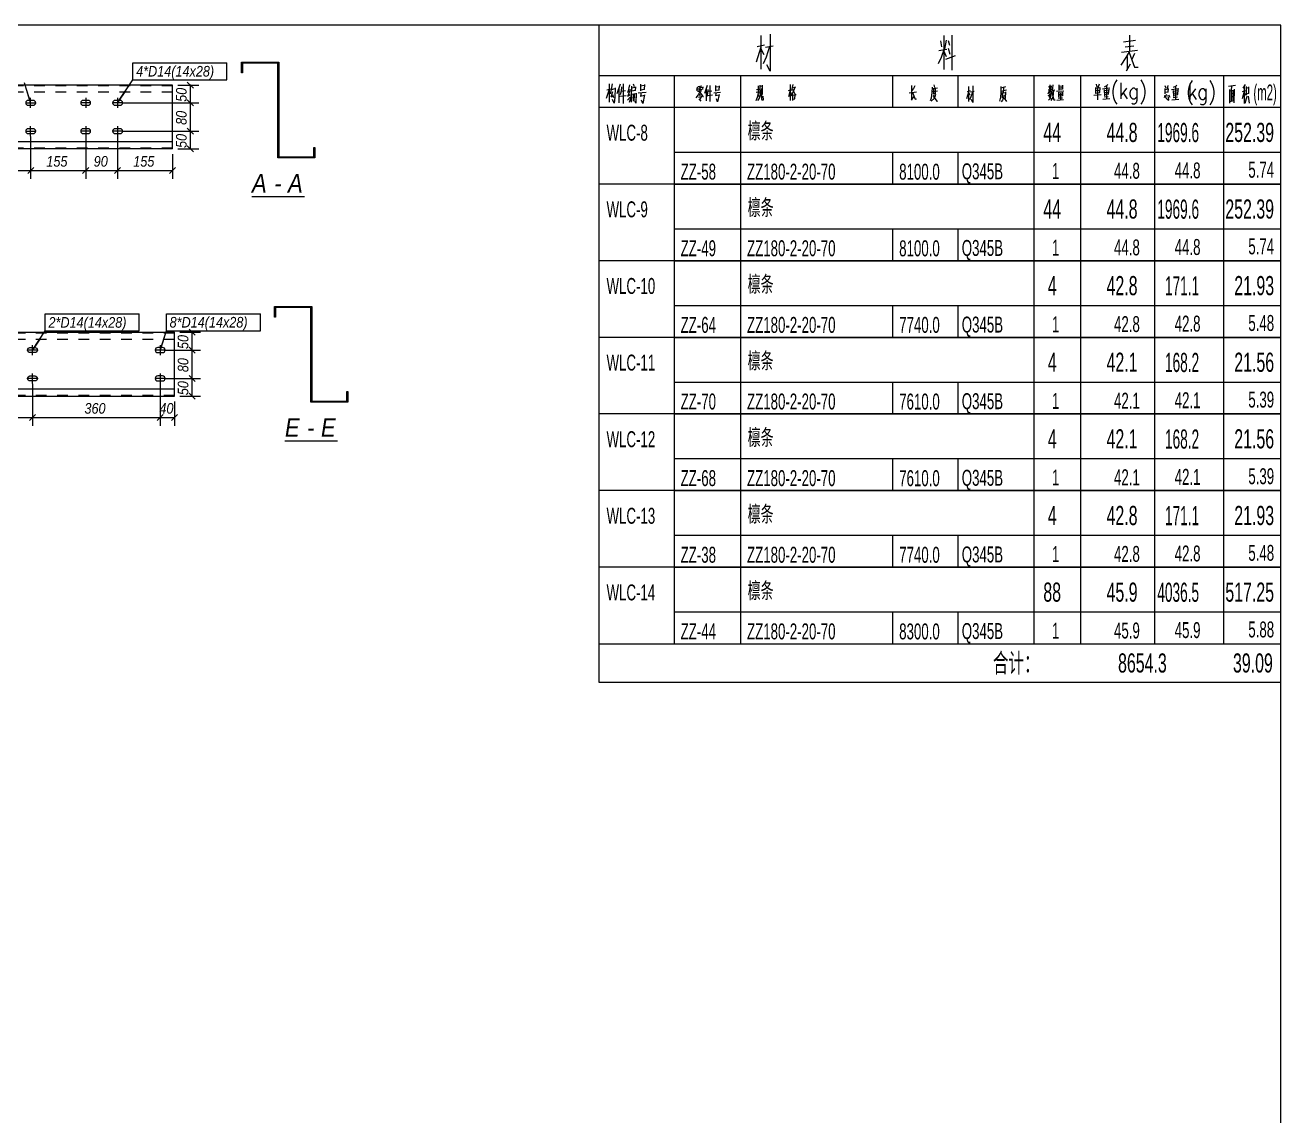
# Model space of a CAD drawing. Header units: millimetres. Extents: x 181 to 4047, y 165 to 2266.
# Drawn here: x 2066.4 to 2302.3, y 369.5 to 574.5 of the extents above; entities that cross this region are included whole.
import ezdxf

# ---------------------------------------------------------------- set-up
doc = ezdxf.new("R2010")
doc.units = ezdxf.units.MM
doc.linetypes.add('XKITLINE00', pattern=[0])
doc.linetypes.add('XKITLINE02', pattern=[4, 2, -2])
for name, color, linetype, lineweight in [('Bolt', 7, 'Continuous', 0), ('BoltMark', 3, 'Continuous', 0), ('DrawingSheet', 5, 'Continuous', 0), ('OtherObjectType', 1, 'Continuous', 0), ('Part', 2, 'Continuous', 0), ('Z-DIMENSIONS', 1, 'Continuous', 0)]:
    doc.layers.add(name, color=color, linetype=linetype, lineweight=lineweight)
doc.styles.add('Arial Italic', font='ariali.ttf')
doc.styles.add('宋体', font='arial.ttf')

msp = doc.modelspace()

# ---------------------------------------------------------------- linework, layer by layer
at = {"layer": 'Bolt', "color": 3, "linetype": 'XKITLINE00', "lineweight": 0}
for p, q in [((2066.52, 560.09), (2066.48, 559.91)), ((2066.48, 559.91), (2066.48, 559.91)), ((2066.48, 559.91), (2066.52, 559.73)), ((2066.48, 559.91), (2068.35, 559.91)), ((2066.62, 560.24), (2066.52, 560.09)), ((2066.52, 559.73), (2066.62, 559.58)), ((2066.77, 560.34), (2066.62, 560.24)), ((2066.62, 559.58), (2066.77, 559.48)), ((2066.95, 560.37), (2066.77, 560.34)), ((2066.77, 559.48), (2066.95, 559.44)), ((2067.88, 560.37), (2066.95, 560.37)), ((2066.95, 559.44), (2067.88, 559.44)), ((2067.41, 558.97), (2067.41, 560.84)), ((2068.06, 560.34), (2067.88, 560.37)), ((2067.88, 559.44), (2068.06, 559.48)), ((2068.21, 560.24), (2068.06, 560.34)), ((2068.06, 559.48), (2068.21, 559.58)), ((2068.31, 560.09), (2068.21, 560.24)), ((2068.21, 559.58), (2068.31, 559.73)), ((2068.35, 559.91), (2068.31, 560.09)), ((2068.31, 559.73), (2068.35, 559.91)), ((2068.35, 559.91), (2068.35, 559.91)), ((2076.85, 560.08), (2076.81, 559.91)), ((2076.81, 559.91), (2076.81, 559.91)), ((2076.81, 559.91), (2076.85, 559.73)), ((2078.68, 559.91), (2076.81, 559.91)), ((2076.95, 560.24), (2076.85, 560.08)), ((2076.85, 559.73), (2076.95, 559.58)), ((2077.1, 560.34), (2076.95, 560.24)), ((2076.95, 559.58), (2077.1, 559.48)), ((2077.28, 560.37), (2077.1, 560.34)), ((2077.1, 559.48), (2077.28, 559.44)), ((2078.21, 560.37), (2077.28, 560.37)), ((2077.28, 559.44), (2078.21, 559.44)), ((2077.75, 560.84), (2077.75, 558.97)), ((2078.39, 560.34), (2078.21, 560.37)), ((2078.21, 559.44), (2078.39, 559.48)), ((2078.54, 560.24), (2078.39, 560.34)), ((2078.39, 559.48), (2078.54, 559.58)), ((2078.65, 560.08), (2078.54, 560.24)), ((2078.54, 559.58), (2078.65, 559.73)), ((2078.68, 559.91), (2078.65, 560.08)), ((2078.65, 559.73), (2078.68, 559.91)), ((2078.68, 559.91), (2078.68, 559.91)), ((2082.85, 560.08), (2082.81, 559.91)), ((2082.81, 559.91), (2082.81, 559.91)), ((2082.81, 559.91), (2082.85, 559.73)), ((2084.68, 559.91), (2082.81, 559.91)), ((2082.95, 560.24), (2082.85, 560.08)), ((2082.85, 559.73), (2082.95, 559.58)), ((2083.1, 560.34), (2082.95, 560.24)), ((2082.95, 559.58), (2083.1, 559.48)), ((2083.28, 560.37), (2083.1, 560.34)), ((2083.1, 559.48), (2083.28, 559.44)), ((2084.21, 560.37), (2083.28, 560.37)), ((2083.28, 559.44), (2084.21, 559.44)), ((2083.75, 560.84), (2083.75, 558.97)), ((2084.39, 560.34), (2084.21, 560.37)), ((2084.21, 559.44), (2084.39, 559.48)), ((2084.54, 560.24), (2084.39, 560.34)), ((2084.39, 559.48), (2084.54, 559.58)), ((2084.65, 560.08), (2084.54, 560.24)), ((2084.54, 559.58), (2084.65, 559.73)), ((2084.68, 559.91), (2084.65, 560.08)), ((2084.65, 559.73), (2084.68, 559.91)), ((2084.68, 559.91), (2084.68, 559.91)), ((2066.52, 554.75), (2066.48, 554.57)), ((2066.48, 554.57), (2066.48, 554.57)), ((2066.48, 554.57), (2066.52, 554.39)), ((2066.48, 554.57), (2068.35, 554.57)), ((2066.62, 554.9), (2066.52, 554.75)), ((2066.77, 555), (2066.62, 554.9)), ((2066.95, 555.04), (2066.77, 555)), ((2067.88, 555.04), (2066.95, 555.04)), ((2067.41, 553.64), (2067.41, 555.51)), ((2068.06, 555), (2067.88, 555.04)), ((2068.21, 554.9), (2068.06, 555)), ((2068.31, 554.75), (2068.21, 554.9)), ((2068.35, 554.57), (2068.31, 554.75)), ((2068.31, 554.39), (2068.35, 554.57)), ((2068.35, 554.57), (2068.35, 554.57)), ((2076.85, 554.75), (2076.81, 554.57)), ((2076.81, 554.57), (2076.81, 554.57)), ((2076.81, 554.57), (2076.85, 554.39)), ((2078.68, 554.57), (2076.81, 554.57)), ((2076.95, 554.9), (2076.85, 554.75)), ((2077.1, 555), (2076.95, 554.9)), ((2077.28, 555.04), (2077.1, 555)), ((2078.21, 555.04), (2077.28, 555.04)), ((2077.75, 555.51), (2077.75, 553.64)), ((2078.39, 555), (2078.21, 555.04)), ((2078.54, 554.9), (2078.39, 555)), ((2078.65, 554.75), (2078.54, 554.9)), ((2078.68, 554.57), (2078.65, 554.75)), ((2078.65, 554.39), (2078.68, 554.57)), ((2078.68, 554.57), (2078.68, 554.57)), ((2082.85, 554.75), (2082.81, 554.57)), ((2082.81, 554.57), (2082.81, 554.57)), ((2082.81, 554.57), (2082.85, 554.39)), ((2084.68, 554.57), (2082.81, 554.57)), ((2082.95, 554.9), (2082.85, 554.75)), ((2083.1, 555), (2082.95, 554.9)), ((2083.28, 555.04), (2083.1, 555)), ((2084.21, 555.04), (2083.28, 555.04)), ((2083.75, 555.51), (2083.75, 553.64)), ((2084.39, 555), (2084.21, 555.04)), ((2084.54, 554.9), (2084.39, 555)), ((2084.65, 554.75), (2084.54, 554.9)), ((2084.68, 554.57), (2084.65, 554.75)), ((2084.65, 554.39), (2084.68, 554.57)), ((2084.68, 554.57), (2084.68, 554.57)), ((2066.52, 554.39), (2066.62, 554.24)), ((2066.62, 554.24), (2066.77, 554.14)), ((2066.77, 554.14), (2066.95, 554.11)), ((2066.95, 554.11), (2067.88, 554.11)), ((2067.88, 554.11), (2068.06, 554.14)), ((2068.06, 554.14), (2068.21, 554.24)), ((2068.21, 554.24), (2068.31, 554.39)), ((2076.85, 554.39), (2076.95, 554.24)), ((2076.95, 554.24), (2077.1, 554.14)), ((2077.1, 554.14), (2077.28, 554.11)), ((2077.28, 554.11), (2078.21, 554.11)), ((2078.21, 554.11), (2078.39, 554.14)), ((2078.39, 554.14), (2078.54, 554.24)), ((2078.54, 554.24), (2078.65, 554.39)), ((2082.85, 554.39), (2082.95, 554.24)), ((2082.95, 554.24), (2083.1, 554.14)), ((2083.1, 554.14), (2083.28, 554.11)), ((2083.28, 554.11), (2084.21, 554.11)), ((2084.21, 554.11), (2084.39, 554.14)), ((2084.39, 554.14), (2084.54, 554.24)), ((2084.54, 554.24), (2084.65, 554.39)), ((2066.81, 513.44), (2066.85, 513.62)), ((2066.85, 513.26), (2066.81, 513.44)), ((2066.81, 513.44), (2066.81, 513.44)), ((2068.68, 513.44), (2066.81, 513.44)), ((2066.85, 513.62), (2066.95, 513.77)), ((2066.95, 513.11), (2066.85, 513.26)), ((2066.95, 513.77), (2067.1, 513.87)), ((2067.1, 513.01), (2066.95, 513.11)), ((2067.1, 513.87), (2067.28, 513.91)), ((2067.28, 512.98), (2067.1, 513.01)), ((2067.28, 513.91), (2068.21, 513.91)), ((2068.21, 512.98), (2067.28, 512.98)), ((2067.75, 512.51), (2067.75, 514.38)), ((2068.21, 513.91), (2068.39, 513.87)), ((2068.39, 513.01), (2068.21, 512.98)), ((2068.39, 513.87), (2068.54, 513.77)), ((2068.54, 513.11), (2068.39, 513.01)), ((2068.54, 513.77), (2068.64, 513.62)), ((2068.64, 513.26), (2068.54, 513.11)), ((2068.64, 513.62), (2068.68, 513.44)), ((2068.68, 513.44), (2068.64, 513.26)), ((2068.68, 513.44), (2068.68, 513.44)), ((2090.85, 513.62), (2090.81, 513.44)), ((2090.81, 513.44), (2090.81, 513.44)), ((2090.81, 513.44), (2090.85, 513.26)), ((2092.68, 513.44), (2090.81, 513.44)), ((2090.95, 513.77), (2090.85, 513.62)), ((2090.85, 513.26), (2090.95, 513.11)), ((2091.1, 513.87), (2090.95, 513.77)), ((2090.95, 513.11), (2091.1, 513.01)), ((2091.28, 513.91), (2091.1, 513.87)), ((2091.1, 513.01), (2091.28, 512.98)), ((2092.21, 513.91), (2091.28, 513.91)), ((2091.28, 512.98), (2092.21, 512.98)), ((2091.75, 514.38), (2091.75, 512.51)), ((2092.39, 513.87), (2092.21, 513.91)), ((2092.21, 512.98), (2092.39, 513.01)), ((2092.54, 513.77), (2092.39, 513.87)), ((2092.39, 513.01), (2092.54, 513.11)), ((2092.64, 513.62), (2092.54, 513.77)), ((2092.54, 513.11), (2092.64, 513.26)), ((2092.68, 513.44), (2092.64, 513.62)), ((2092.64, 513.26), (2092.68, 513.44)), ((2092.68, 513.44), (2092.68, 513.44)), ((2066.81, 508.11), (2066.85, 508.29)), ((2066.85, 507.93), (2066.81, 508.11)), ((2066.81, 508.11), (2066.81, 508.11)), ((2068.68, 508.11), (2066.81, 508.11)), ((2066.85, 508.29), (2066.95, 508.44)), ((2066.95, 507.78), (2066.85, 507.93)), ((2066.95, 508.44), (2067.1, 508.54)), ((2067.1, 507.68), (2066.95, 507.78)), ((2067.1, 508.54), (2067.28, 508.58)), ((2067.28, 507.64), (2067.1, 507.68)), ((2067.28, 508.58), (2068.21, 508.58)), ((2068.21, 507.64), (2067.28, 507.64)), ((2067.75, 507.18), (2067.75, 509.04)), ((2068.21, 508.58), (2068.39, 508.54)), ((2068.39, 507.68), (2068.21, 507.64)), ((2068.39, 508.54), (2068.54, 508.44)), ((2068.54, 507.78), (2068.39, 507.68)), ((2068.54, 508.44), (2068.64, 508.29)), ((2068.64, 507.93), (2068.54, 507.78)), ((2068.64, 508.29), (2068.68, 508.11)), ((2068.68, 508.11), (2068.64, 507.93)), ((2068.68, 508.11), (2068.68, 508.11)), ((2090.85, 508.29), (2090.81, 508.11)), ((2090.81, 508.11), (2090.81, 508.11)), ((2090.81, 508.11), (2090.85, 507.93)), ((2092.68, 508.11), (2090.81, 508.11)), ((2090.95, 508.44), (2090.85, 508.29)), ((2090.85, 507.93), (2090.95, 507.78)), ((2091.1, 508.54), (2090.95, 508.44)), ((2090.95, 507.78), (2091.1, 507.68)), ((2091.28, 508.58), (2091.1, 508.54)), ((2091.1, 507.68), (2091.28, 507.64)), ((2092.21, 508.58), (2091.28, 508.58)), ((2091.28, 507.64), (2092.21, 507.64)), ((2091.75, 509.04), (2091.75, 507.18)), ((2092.39, 508.54), (2092.21, 508.58)), ((2092.21, 507.64), (2092.39, 507.68)), ((2092.54, 508.44), (2092.39, 508.54)), ((2092.39, 507.68), (2092.54, 507.78)), ((2092.64, 508.29), (2092.54, 508.44)), ((2092.54, 507.78), (2092.64, 507.93)), ((2092.68, 508.11), (2092.64, 508.29)), ((2092.64, 507.93), (2092.68, 508.11)), ((2092.68, 508.11), (2092.68, 508.11))]:
    msp.add_line(p, q, dxfattribs=at)
at = {"layer": 'BoltMark', "color": 3, "linetype": 'XKITLINE00', "lineweight": 0}
for p, q in [((2086.63, 567.44), (2104.29, 567.44)), ((2086.63, 564.24), (2086.63, 567.44)), ((2104.29, 564.24), (2104.29, 567.44)), ((2083.8, 560.06), (2086.63, 564.24)), ((2086.63, 564.24), (2104.29, 564.24)), ((2067.37, 559.91), (2066.25, 563.66)), ((2066.65, 562.31), (2067.37, 559.91)), ((2085.2, 562.13), (2083.8, 560.06)), ((2070.16, 520.24), (2087.81, 520.24)), ((2070.16, 517.04), (2070.16, 520.24)), ((2087.81, 517.04), (2087.81, 520.24)), ((2092.92, 520.27), (2110.57, 520.27)), ((2092.92, 517.07), (2092.92, 520.27)), ((2110.57, 517.07), (2110.57, 520.27)), ((2067.78, 513.39), (2070.16, 517.04)), ((2070.16, 517.04), (2087.81, 517.04)), ((2091.75, 513.44), (2092.92, 517.07)), ((2092.92, 517.07), (2110.57, 517.07)), ((2069.14, 515.49), (2067.78, 513.39)), ((2092.51, 515.82), (2091.75, 513.44))]:
    msp.add_line(p, q, dxfattribs=at)
at = {"layer": 'DrawingSheet', "color": 5, "linetype": 'XKITLINE00', "lineweight": 0}
for p, q in [((2302.35, 574.51), (1718.35, 574.51)), ((2302.35, 164.51), (2302.35, 574.51))]:
    msp.add_line(p, q, dxfattribs=at)
at = {"layer": 'OtherObjectType', "color": 6, "linetype": 'XKITLINE00', "lineweight": 0}
for p, q in [((2174.19, 574.51), (2174.19, 559.03)), ((2174.19, 565.03), (2302.35, 565.03)), ((2188.35, 565.03), (2188.35, 559.03)), ((2200.83, 565.03), (2200.83, 559.03)), ((2229.39, 565.03), (2229.39, 559.03)), ((2241.63, 565.03), (2241.63, 559.03)), ((2255.91, 565.03), (2255.91, 559.03)), ((2264.67, 565.03), (2264.67, 559.03)), ((2278.59, 565.03), (2278.59, 559.03)), ((2291.55, 565.03), (2291.55, 559.03)), ((2174.19, 559.03), (2174.19, 550.63)), ((2302.35, 559.03), (2174.19, 559.03)), ((2188.35, 559.03), (2188.35, 550.63)), ((2200.83, 559.03), (2200.83, 550.63)), ((2255.91, 559.03), (2255.91, 550.63)), ((2264.67, 559.03), (2264.67, 550.63)), ((2278.59, 559.03), (2278.59, 550.63)), ((2291.55, 559.03), (2291.55, 550.63)), ((2174.19, 550.63), (2174.19, 544.63)), ((2188.35, 550.63), (2188.35, 544.63)), ((2188.35, 550.63), (2302.35, 550.63)), ((2200.83, 550.63), (2200.83, 544.63)), ((2229.39, 550.63), (2229.39, 544.63)), ((2241.63, 550.63), (2241.63, 544.63)), ((2255.91, 550.63), (2255.91, 544.63)), ((2264.67, 550.63), (2264.67, 544.63)), ((2278.59, 550.63), (2278.59, 544.63)), ((2291.55, 550.63), (2291.55, 544.63)), ((2174.19, 544.63), (2174.19, 536.23)), ((2302.35, 544.63), (2174.19, 544.63)), ((2188.35, 544.63), (2302.35, 544.63)), ((2188.35, 544.63), (2188.35, 536.23)), ((2200.83, 544.63), (2200.83, 536.23)), ((2255.91, 544.63), (2255.91, 536.23)), ((2264.67, 544.63), (2264.67, 536.23)), ((2278.59, 544.63), (2278.59, 536.23)), ((2291.55, 544.63), (2291.55, 536.23)), ((2174.19, 536.23), (2174.19, 530.23)), ((2188.35, 536.23), (2188.35, 530.23)), ((2188.35, 536.23), (2302.35, 536.23)), ((2200.83, 536.23), (2200.83, 530.23)), ((2229.39, 536.23), (2229.39, 530.23)), ((2241.63, 536.23), (2241.63, 530.23)), ((2255.91, 536.23), (2255.91, 530.23)), ((2264.67, 536.23), (2264.67, 530.23)), ((2278.59, 536.23), (2278.59, 530.23)), ((2291.55, 536.23), (2291.55, 530.23)), ((2174.19, 530.23), (2174.19, 521.83)), ((2302.35, 530.23), (2174.19, 530.23)), ((2188.35, 530.23), (2302.35, 530.23)), ((2188.35, 530.23), (2188.35, 521.83)), ((2200.83, 530.23), (2200.83, 521.83)), ((2255.91, 530.23), (2255.91, 521.83)), ((2264.67, 530.23), (2264.67, 521.83)), ((2278.59, 530.23), (2278.59, 521.83)), ((2291.55, 530.23), (2291.55, 521.83)), ((2174.19, 521.83), (2174.19, 515.83)), ((2188.35, 521.83), (2188.35, 515.83)), ((2188.35, 521.83), (2302.35, 521.83)), ((2200.83, 521.83), (2200.83, 515.83)), ((2229.39, 521.83), (2229.39, 515.83)), ((2241.63, 521.83), (2241.63, 515.83)), ((2255.91, 521.83), (2255.91, 515.83)), ((2264.67, 521.83), (2264.67, 515.83)), ((2278.59, 521.83), (2278.59, 515.83)), ((2291.55, 521.83), (2291.55, 515.83)), ((2174.19, 515.83), (2174.19, 507.43)), ((2302.35, 515.83), (2174.19, 515.83)), ((2188.35, 515.83), (2302.35, 515.83)), ((2188.35, 515.83), (2188.35, 507.43)), ((2200.83, 515.83), (2200.83, 507.43)), ((2255.91, 515.83), (2255.91, 507.43)), ((2264.67, 515.83), (2264.67, 507.43)), ((2278.59, 515.83), (2278.59, 507.43)), ((2291.55, 515.83), (2291.55, 507.43)), ((2174.19, 507.43), (2174.19, 501.43)), ((2188.35, 507.43), (2188.35, 501.43)), ((2188.35, 507.43), (2302.35, 507.43)), ((2200.83, 507.43), (2200.83, 501.43)), ((2229.39, 507.43), (2229.39, 501.43)), ((2241.63, 507.43), (2241.63, 501.43)), ((2255.91, 507.43), (2255.91, 501.43)), ((2264.67, 507.43), (2264.67, 501.43)), ((2278.59, 507.43), (2278.59, 501.43)), ((2291.55, 507.43), (2291.55, 501.43)), ((2174.19, 501.43), (2174.19, 493.03)), ((2302.35, 501.43), (2174.19, 501.43)), ((2188.35, 501.43), (2302.35, 501.43)), ((2188.35, 501.43), (2188.35, 493.03)), ((2200.83, 501.43), (2200.83, 493.03)), ((2255.91, 501.43), (2255.91, 493.03)), ((2264.67, 501.43), (2264.67, 493.03)), ((2278.59, 501.43), (2278.59, 493.03)), ((2291.55, 501.43), (2291.55, 493.03)), ((2174.19, 493.03), (2174.19, 487.03)), ((2188.35, 493.03), (2188.35, 487.03)), ((2188.35, 493.03), (2302.35, 493.03)), ((2200.83, 493.03), (2200.83, 487.03)), ((2229.39, 493.03), (2229.39, 487.03)), ((2241.63, 493.03), (2241.63, 487.03)), ((2255.91, 493.03), (2255.91, 487.03)), ((2264.67, 493.03), (2264.67, 487.03)), ((2278.59, 493.03), (2278.59, 487.03)), ((2291.55, 493.03), (2291.55, 487.03)), ((2174.19, 487.03), (2174.19, 478.63)), ((2302.35, 487.03), (2174.19, 487.03)), ((2188.35, 487.03), (2302.35, 487.03)), ((2188.35, 487.03), (2188.35, 478.63)), ((2200.83, 487.03), (2200.83, 478.63)), ((2255.91, 487.03), (2255.91, 478.63)), ((2264.67, 487.03), (2264.67, 478.63)), ((2278.59, 487.03), (2278.59, 478.63)), ((2291.55, 487.03), (2291.55, 478.63)), ((2174.19, 478.63), (2174.19, 472.63)), ((2188.35, 478.63), (2188.35, 472.63)), ((2188.35, 478.63), (2302.35, 478.63)), ((2200.83, 478.63), (2200.83, 472.63)), ((2229.39, 478.63), (2229.39, 472.63)), ((2241.63, 478.63), (2241.63, 472.63)), ((2255.91, 478.63), (2255.91, 472.63)), ((2264.67, 478.63), (2264.67, 472.63)), ((2278.59, 478.63), (2278.59, 472.63)), ((2291.55, 478.63), (2291.55, 472.63)), ((2174.19, 472.63), (2174.19, 464.23)), ((2302.35, 472.63), (2174.19, 472.63)), ((2188.35, 472.63), (2302.35, 472.63)), ((2188.35, 472.63), (2188.35, 464.23)), ((2200.83, 472.63), (2200.83, 464.23)), ((2255.91, 472.63), (2255.91, 464.23)), ((2264.67, 472.63), (2264.67, 464.23)), ((2278.59, 472.63), (2278.59, 464.23)), ((2291.55, 472.63), (2291.55, 464.23)), ((2174.19, 464.23), (2174.19, 458.23)), ((2188.35, 464.23), (2188.35, 458.23)), ((2188.35, 464.23), (2302.35, 464.23)), ((2200.83, 464.23), (2200.83, 458.23)), ((2229.39, 464.23), (2229.39, 458.23)), ((2241.63, 464.23), (2241.63, 458.23)), ((2255.91, 464.23), (2255.91, 458.23)), ((2264.67, 464.23), (2264.67, 458.23)), ((2278.59, 464.23), (2278.59, 458.23)), ((2291.55, 464.23), (2291.55, 458.23)), ((2174.19, 458.23), (2174.19, 451.03)), ((2174.19, 458.23), (2302.35, 458.23)), ((2188.35, 458.23), (2302.35, 458.23)), ((2174.19, 451.03), (2302.35, 451.03))]:
    msp.add_line(p, q, dxfattribs=at)
at = {"layer": 'OtherObjectType', "color": 2, "linetype": 'XKITLINE00', "lineweight": 0}
for p, q in [((2204.7, 566.25), (2204.7, 572.58)), ((2206.38, 572.78), (2206.38, 565.87)), ((2238.37, 571.53), (2238.6, 570.4)), ((2238.98, 572.58), (2238.98, 566.16)), ((2239.48, 571.68), (2239.16, 569.97)), ((2239.82, 571.59), (2240.09, 570.72)), ((2240.55, 566.02), (2240.55, 572.64)), ((2272.8, 571.39), (2275.04, 571.68)), ((2273.87, 572.64), (2273.87, 569.59)), ((2203.83, 567.58), (2204.7, 570.4)), ((2205.31, 570.72), (2203.92, 570.4)), ((2205.22, 568.92), (2204.7, 569.97)), ((2205.48, 570.34), (2206.94, 570.63)), ((2206.27, 570.49), (2205.6, 568.48)), ((2238.08, 569.73), (2239.59, 570.02)), ((2238.98, 569.88), (2238.49, 568.4)), ((2238.98, 569.59), (2239.42, 568.63)), ((2239.36, 568.11), (2241.22, 568.78)), ((2239.82, 570.2), (2240.14, 569.07)), ((2275.38, 569.73), (2272.42, 569.36)), ((2273.09, 570.4), (2274.72, 570.63)), ((2273.82, 569.5), (2273.21, 568.4)), ((2273.82, 569.36), (2274.83, 566.6)), ((2274.86, 569.15), (2274.31, 568.02)), ((2205.6, 568.48), (2205.05, 567.21)), ((2206.38, 565.87), (2205.77, 567.06)), ((2238.49, 568.4), (2237.97, 567.21)), ((2273.21, 568.4), (2272.25, 566.97)), ((2273.32, 565.93), (2274.11, 567.21)), ((2273.44, 568.63), (2273.44, 566.1)), ((2274.83, 566.6), (2275.5, 566.6))]:
    msp.add_line(p, q, dxfattribs=at)
at = {"layer": 'OtherObjectType', "color": 4, "linetype": 'XKITLINE00', "lineweight": 0}
for p, q in [((2271.53, 564.2), (2271.31, 563.93)), ((2276.02, 564.2), (2276.23, 563.93)), ((2285.7, 564.08), (2285.48, 563.81)), ((2288.99, 564.08), (2289.2, 563.81)), ((2175.63, 560.8), (2176.11, 562.31)), ((2176.44, 562.46), (2175.69, 562.31)), ((2176.11, 563.49), (2176.11, 560)), ((2176.11, 561.98), (2176.35, 561.67)), ((2176.38, 561.59), (2176.58, 562.38)), ((2176.52, 561.03), (2176.79, 562.06)), ((2176.58, 562.38), (2176.77, 563.49)), ((2176.58, 562.42), (2177.27, 562.58)), ((2177.27, 562.73), (2177.18, 560.95)), ((2178.16, 563.41), (2177.55, 561.59)), ((2177.93, 562.66), (2177.93, 559.91)), ((2178.38, 562.09), (2178.18, 561.38)), ((2178.46, 562.93), (2178.38, 562.09)), ((2178.4, 562.09), (2179.17, 562.21)), ((2178.76, 563.45), (2178.76, 559.79)), ((2179.56, 561.9), (2179.95, 562.09)), ((2179.95, 563.26), (2179.62, 561.94)), ((2180.06, 562.38), (2179.62, 561.15)), ((2180.33, 563.06), (2180.27, 561.42)), ((2181.05, 562.21), (2180.29, 562.09)), ((2180.33, 560.04), (2180.29, 561.75)), ((2180.33, 562.73), (2181.01, 562.85)), ((2180.33, 561.55), (2181.13, 561.67)), ((2180.62, 563.45), (2180.79, 562.99)), ((2181.05, 562.93), (2180.99, 562.21)), ((2181.17, 561.75), (2181.11, 559.87)), ((2181.55, 561.78), (2183.1, 561.94)), ((2182, 563.41), (2182, 562.13)), ((2182, 563.1), (2182.71, 563.23)), ((2182.77, 562.38), (2182, 562.31)), ((2182.11, 561.82), (2182, 561.15)), ((2182.77, 563.33), (2182.71, 562.38)), ((2192.66, 562.86), (2192.56, 562.24)), ((2192.64, 562.67), (2193.71, 562.82)), ((2192.74, 562.36), (2193.01, 562.43)), ((2192.74, 562.07), (2193.01, 562.12)), ((2192.76, 563), (2193.55, 563.13)), ((2193.18, 562.01), (2192.85, 561.41)), ((2193.15, 563.03), (2193.15, 562.11)), ((2193.15, 561.89), (2193.75, 561.08)), ((2193.28, 562.43), (2193.55, 562.49)), ((2193.28, 562.12), (2193.55, 562.2)), ((2193.73, 562.92), (2193.63, 562.43)), ((2194.56, 563.15), (2194.06, 561.64)), ((2194.36, 562.53), (2194.36, 560.25)), ((2194.61, 561.71), (2194.48, 561.11)), ((2194.69, 562.4), (2194.61, 561.71)), ((2194.77, 562.07), (2195.41, 562.16)), ((2195.06, 563.19), (2195.06, 560.15)), ((2195.76, 561.8), (2197.04, 561.93)), ((2196.13, 563.15), (2196.13, 562.11)), ((2196.13, 562.9), (2196.75, 562.96)), ((2196.77, 562.3), (2196.13, 562.24)), ((2196.22, 561.83), (2196.13, 561.27)), ((2196.77, 563.09), (2196.73, 562.3)), ((2204.37, 561.94), (2203.75, 561.82)), ((2203.81, 562.4), (2204.33, 562.5)), ((2204.1, 561.8), (2203.94, 560.91)), ((2204.15, 563.08), (2204.1, 561.8)), ((2204.46, 563.24), (2204.46, 561.47)), ((2204.95, 563.06), (2204.46, 563)), ((2204.72, 562.62), (2204.58, 561.42)), ((2204.73, 561.65), (2204.73, 560.58)), ((2204.91, 561.47), (2204.95, 563.2)), ((2210.14, 562.25), (2209.79, 561.05)), ((2209.85, 562.25), (2210.35, 562.38)), ((2210.14, 563.33), (2210.14, 560.39)), ((2210.14, 563.24), (2210.14, 560.35)), ((2210.14, 562.06), (2210.31, 561.65)), ((2210.62, 561.84), (2210.25, 561.24)), ((2210.66, 563.33), (2210.41, 562.21)), ((2210.54, 562.73), (2211.01, 562.85)), ((2210.58, 562.48), (2211.08, 561.45)), ((2210.76, 562.17), (2210.62, 561.84)), ((2211.05, 562.91), (2210.76, 562.17)), ((2232.51, 561.78), (2233.88, 561.97)), ((2232.95, 563.17), (2232.95, 560.52)), ((2233.3, 562.61), (2232.95, 562.15)), ((2233.15, 561.84), (2233.61, 560.62)), ((2233.53, 563.1), (2233.3, 562.61)), ((2236.77, 561.82), (2236.61, 560.81)), ((2236.81, 562.84), (2236.77, 561.82)), ((2236.81, 562.57), (2237.79, 562.75)), ((2236.83, 562.05), (2237.79, 562.17)), ((2237.08, 562.57), (2237.08, 561.59)), ((2237.08, 561.68), (2237.48, 561.74)), ((2237.15, 563.31), (2237.27, 562.77)), ((2237.43, 561.74), (2237.45, 562.61)), ((2243.31, 560.75), (2243.72, 562)), ((2243.99, 562.14), (2243.37, 562)), ((2243.72, 560.15), (2243.72, 562.97)), ((2243.93, 561.35), (2243.72, 561.81)), ((2244.04, 561.97), (2244.7, 562.1)), ((2244.39, 561.92), (2244.1, 561.03)), ((2244.45, 563.07), (2244.45, 559.99)), ((2249.74, 561.77), (2249.66, 560.98)), ((2249.75, 562.97), (2249.74, 561.77)), ((2250.61, 562.93), (2249.75, 562.64)), ((2249.81, 562.1), (2250.8, 562.33)), ((2249.97, 561.87), (2249.97, 560.79)), ((2250.55, 561.77), (2249.97, 561.64)), ((2250.24, 561.71), (2250.26, 562.7)), ((2250.59, 561.95), (2250.55, 560.75)), ((2258.96, 562.4), (2258.55, 561.51)), ((2258.63, 562.36), (2259.34, 562.5)), ((2258.72, 563.02), (2258.84, 562.56)), ((2258.94, 561.71), (2258.78, 561.01)), ((2258.96, 563.29), (2258.96, 561.76)), ((2258.96, 562.33), (2259.25, 561.9)), ((2259.17, 561.67), (2259.07, 561.09)), ((2259.21, 563.12), (2259.11, 562.46)), ((2259.38, 562.27), (2259.25, 561.65)), ((2259.3, 561.9), (2259.71, 560.49)), ((2259.46, 562.67), (2259.38, 562.27)), ((2259.38, 562.27), (2259.87, 562.36)), ((2259.52, 563.29), (2259.46, 562.67)), ((2259.65, 562.33), (2259.57, 561.47)), ((2260.19, 562.07), (2261.57, 562.17)), ((2260.58, 561.94), (2260.58, 561.05)), ((2260.58, 561.76), (2261.3, 561.84)), ((2260.6, 563.26), (2260.6, 562.31)), ((2260.6, 563.06), (2261.3, 563.12)), ((2260.6, 562.73), (2261.2, 562.79)), ((2261.3, 562.5), (2260.6, 562.44)), ((2260.93, 561.8), (2260.93, 560.49)), ((2261.32, 563.2), (2261.28, 562.5)), ((2261.32, 561.94), (2261.28, 561.2)), ((2267.54, 562.79), (2267.54, 561.63)), ((2268.29, 562.73), (2267.54, 562.61)), ((2267.54, 561.72), (2268.33, 561.82)), ((2267.61, 563.39), (2267.79, 562.83)), ((2267.63, 562.23), (2268.2, 562.28)), ((2267.92, 560.46), (2267.92, 562.65)), ((2268.2, 563.41), (2267.98, 562.73)), ((2268.31, 562.79), (2268.25, 561.82)), ((2268.83, 562.52), (2270.23, 562.73)), ((2269.55, 563.08), (2269.11, 562.88)), ((2269.12, 562.36), (2269.18, 561.24)), ((2269.16, 562.23), (2269.96, 562.32)), ((2269.22, 561.82), (2269.82, 561.9)), ((2269.84, 563.35), (2269.55, 563.08)), ((2269.55, 563.08), (2269.55, 560.6)), ((2270, 562.5), (2269.92, 561.57)), ((2270.89, 562.92), (2270.77, 562.21)), ((2270.77, 562.21), (2270.77, 561.64)), ((2270.77, 561.64), (2270.89, 560.93)), ((2271.1, 563.48), (2270.89, 562.92)), ((2271.31, 563.93), (2271.1, 563.48)), ((2272.28, 563.64), (2272.28, 560.64)), ((2273.34, 562.63), (2272.28, 561.2)), ((2272.71, 561.78), (2273.44, 560.64)), ((2274.1, 562.21), (2273.98, 561.78)), ((2273.98, 561.78), (2273.98, 561.49)), ((2274.31, 562.5), (2274.1, 562.21)), ((2274.53, 562.63), (2274.31, 562.5)), ((2274.84, 562.63), (2274.53, 562.63)), ((2275.05, 562.5), (2274.84, 562.63)), ((2275.26, 562.21), (2275.05, 562.5)), ((2275.26, 562.63), (2275.26, 560.35)), ((2276.23, 563.93), (2276.44, 563.48)), ((2276.44, 563.48), (2276.65, 562.92)), ((2276.65, 562.92), (2276.77, 562.21)), ((2276.77, 561.64), (2276.65, 560.93)), ((2276.77, 562.21), (2276.77, 561.64)), ((2280.51, 563.17), (2280.7, 562.71)), ((2280.53, 562.57), (2280.53, 561.6)), ((2280.53, 562.43), (2281.19, 562.53)), ((2281.15, 561.91), (2280.53, 561.82)), ((2281.13, 563.19), (2280.97, 562.53)), ((2281.19, 562.61), (2281.13, 561.91)), ((2281.81, 562.4), (2283.18, 562.61)), ((2282.52, 562.96), (2282.08, 562.76)), ((2282.1, 562.24), (2282.15, 561.12)), ((2282.12, 562.11), (2282.91, 562.2)), ((2282.19, 561.7), (2282.79, 561.78)), ((2282.81, 563.23), (2282.52, 562.96)), ((2282.52, 562.96), (2282.52, 560.48)), ((2282.97, 562.38), (2282.89, 561.45)), ((2285.04, 562.8), (2284.94, 562.09)), ((2284.94, 562.09), (2284.94, 561.52)), ((2285.25, 563.36), (2285.04, 562.8)), ((2285.23, 563.52), (2285.23, 560.52)), ((2286.32, 562.51), (2285.23, 561.08)), ((2285.48, 563.81), (2285.25, 563.36)), ((2285.66, 561.66), (2286.41, 560.52)), ((2287.05, 562.09), (2286.95, 561.66)), ((2286.95, 561.66), (2286.95, 561.37)), ((2287.26, 562.38), (2287.05, 562.09)), ((2287.48, 562.51), (2287.26, 562.38)), ((2287.81, 562.51), (2287.48, 562.51)), ((2288.02, 562.38), (2287.81, 562.51)), ((2288.23, 562.09), (2288.02, 562.38)), ((2288.23, 562.51), (2288.23, 560.23)), ((2289.2, 563.81), (2289.41, 563.36)), ((2289.41, 563.36), (2289.63, 562.8)), ((2289.63, 562.8), (2289.72, 562.09)), ((2289.72, 562.09), (2289.72, 561.52)), ((2293.8, 563.17), (2292.51, 562.97)), ((2292.69, 562.43), (2292.71, 559.87)), ((2293.63, 562.25), (2292.69, 562.09)), ((2292.98, 562.13), (2292.98, 560.25)), ((2293.23, 561.67), (2292.98, 561.59)), ((2293.05, 562.17), (2293.16, 563.09)), ((2293.32, 562.17), (2293.3, 560.29)), ((2293.57, 559.91), (2293.65, 562.47)), ((2295.11, 562.05), (2295.7, 562.21)), ((2295.65, 563.35), (2295.18, 562.63)), ((2295.45, 562.05), (2295.28, 561.33)), ((2295.45, 562.93), (2295.45, 559.79)), ((2295.45, 561.83), (2295.68, 561.37)), ((2295.82, 562.97), (2295.82, 561.37)), ((2295.82, 562.67), (2296.27, 562.81)), ((2296.29, 562.89), (2296.24, 561.63)), ((2176.91, 561.15), (2176.44, 560.99)), ((2177.06, 559.87), (2176.77, 560.51)), ((2177.02, 560.87), (2176.83, 561.42)), ((2177.18, 560.95), (2177.06, 559.87)), ((2178.13, 561.15), (2179.29, 561.3)), ((2180.06, 561.42), (2179.56, 561.11)), ((2179.56, 560.43), (2180.06, 560.95)), ((2180.16, 560.72), (2179.89, 559.96)), ((2180.27, 561.42), (2180.16, 560.72)), ((2180.51, 560.91), (2180.99, 560.99)), ((2180.6, 561.55), (2180.6, 560.24)), ((2180.84, 560.24), (2180.87, 561.63)), ((2181.11, 559.87), (2180.99, 560.2)), ((2182.77, 561.26), (2181.94, 561.11)), ((2182.44, 559.75), (2182.17, 560.39)), ((2182.79, 561.38), (2182.44, 559.75)), ((2192.85, 561.41), (2192.43, 560.87)), ((2192.93, 560.98), (2193.4, 561.08)), ((2192.95, 560.67), (2193.36, 560.21)), ((2193.05, 561.51), (2193.2, 561.21)), ((2193.45, 561.14), (2193.13, 560.48)), ((2193.75, 561.08), (2193.84, 561.08)), ((2194.54, 561.27), (2195.51, 561.41)), ((2196.77, 561.37), (2196.09, 561.23)), ((2196.49, 560.11), (2196.28, 560.63)), ((2196.8, 561.47), (2196.49, 560.11)), ((2203.94, 560.91), (2203.71, 560.31)), ((2204.33, 560.72), (2204.02, 560.35)), ((2204.06, 561.59), (2204.31, 561.03)), ((2204.58, 561.42), (2204.33, 560.72)), ((2204.73, 560.58), (2204.81, 560.45)), ((2204.81, 560.45), (2205.1, 560.45)), ((2205.1, 560.45), (2205.08, 561.15)), ((2210.56, 561.45), (2210.56, 560.35)), ((2210.56, 561.32), (2210.99, 561.38)), ((2210.56, 560.58), (2211.01, 560.66)), ((2210.99, 561.47), (2210.97, 560.66)), ((2211.08, 561.45), (2211.28, 561.45)), ((2233.3, 561.03), (2232.88, 560.43)), ((2233.61, 560.62), (2233.88, 560.66)), ((2236.61, 560.81), (2236.42, 560.29)), ((2236.63, 560.23), (2237.25, 560.79)), ((2237, 561.35), (2237.5, 561.45)), ((2237, 561.18), (2237.7, 560.23)), ((2237.25, 560.79), (2237.41, 561.08)), ((2237.41, 561.08), (2237.52, 561.55)), ((2237.7, 560.23), (2237.85, 560.23)), ((2244.1, 561.03), (2243.85, 560.47)), ((2244.45, 559.99), (2244.18, 560.51)), ((2249.66, 560.98), (2249.46, 560.19)), ((2250.06, 560.38), (2249.79, 560.09)), ((2250.2, 560.79), (2250.06, 560.38)), ((2250.28, 561.39), (2250.2, 560.79)), ((2250.32, 560.79), (2250.76, 560.13)), ((2258.63, 561.3), (2259.13, 561.47)), ((2258.92, 560.68), (2258.68, 560.41)), ((2258.78, 561.01), (2259.21, 560.68)), ((2259.07, 561.09), (2258.92, 560.68)), ((2259.44, 560.87), (2259.13, 560.35)), ((2259.57, 561.47), (2259.44, 560.87)), ((2259.71, 560.49), (2259.92, 560.49)), ((2260.27, 560.41), (2261.47, 560.51)), ((2260.5, 560.82), (2261.3, 560.87)), ((2261.3, 561.2), (2260.58, 561.15)), ((2260.68, 561.47), (2261.16, 561.51)), ((2267.19, 561.34), (2268.58, 561.49)), ((2270.23, 560.64), (2268.87, 560.5)), ((2269.92, 561.06), (2269.16, 560.97)), ((2270.02, 561.53), (2269.18, 561.43)), ((2270.89, 560.93), (2271.1, 560.35)), ((2271.1, 560.35), (2271.31, 559.92)), ((2271.31, 559.92), (2271.53, 559.63)), ((2273.98, 561.49), (2274.1, 561.06)), ((2274.1, 561.06), (2274.31, 560.77)), ((2274.31, 560.77), (2274.53, 560.64)), ((2274.53, 559.63), (2274.31, 559.79)), ((2274.53, 560.64), (2274.84, 560.64)), ((2274.84, 559.63), (2274.53, 559.63)), ((2274.84, 560.64), (2275.05, 560.77)), ((2275.05, 559.79), (2274.84, 559.63)), ((2275.05, 560.77), (2275.26, 561.06)), ((2275.16, 559.92), (2275.05, 559.79)), ((2275.26, 560.35), (2275.16, 559.92)), ((2276.23, 559.92), (2276.02, 559.63)), ((2276.44, 560.35), (2276.23, 559.92)), ((2276.65, 560.93), (2276.44, 560.35)), ((2280.51, 561.31), (2280.39, 560.83)), ((2280.51, 561.41), (2280.76, 560.85)), ((2280.76, 560.85), (2280.97, 560.58)), ((2280.78, 561.54), (2281.01, 561.18)), ((2280.97, 560.58), (2281.3, 560.42)), ((2281.3, 560.42), (2281.21, 561.02)), ((2281.26, 561.41), (2281.48, 560.94)), ((2283.18, 560.52), (2281.84, 560.38)), ((2282.89, 560.94), (2282.12, 560.85)), ((2282.99, 561.41), (2282.15, 561.31)), ((2284.94, 561.52), (2285.04, 560.81)), ((2285.04, 560.81), (2285.25, 560.23)), ((2285.25, 560.23), (2285.48, 559.8)), ((2285.48, 559.8), (2285.7, 559.51)), ((2286.95, 561.37), (2287.05, 560.94)), ((2287.05, 560.94), (2287.26, 560.65)), ((2287.26, 560.65), (2287.48, 560.52)), ((2287.48, 559.51), (2287.26, 559.67)), ((2287.48, 560.52), (2287.81, 560.52)), ((2287.81, 559.51), (2287.48, 559.51)), ((2287.81, 560.52), (2288.02, 560.65)), ((2288.02, 559.67), (2287.81, 559.51)), ((2288.02, 560.65), (2288.23, 560.94)), ((2288.14, 559.8), (2288.02, 559.67)), ((2288.23, 560.23), (2288.14, 559.8)), ((2289.2, 559.8), (2288.99, 559.51)), ((2289.41, 560.23), (2289.2, 559.8)), ((2289.63, 560.81), (2289.41, 560.23)), ((2289.72, 561.52), (2289.63, 560.81)), ((2292.71, 560.17), (2293.57, 560.33)), ((2292.98, 560.99), (2293.23, 561.09)), ((2295.28, 561.33), (2295.05, 560.63)), ((2295.92, 561.09), (2295.59, 559.75)), ((2296.27, 561.63), (2295.82, 561.51)), ((2296.2, 561.13), (2296.4, 559.87))]:
    msp.add_line(p, q, dxfattribs=at)
at = {"layer": 'OtherObjectType', "color": 1, "linetype": 'XKITLINE00', "lineweight": 0}
for p, q in [((2109, 542.29), (2118.88, 542.29)), ((2115.19, 496.39), (2125.07, 496.39))]:
    msp.add_line(p, q, dxfattribs=at)
at = {"layer": 'Part', "color": 2, "linetype": 'XKITLINE00', "lineweight": 0}
for p, q in [((2107.04, 565.54), (2107.04, 567.54)), ((2107.04, 567.54), (2114.04, 567.54)), ((2113.84, 567.34), (2107.24, 567.34)), ((2107.24, 567.34), (2107.24, 565.54)), ((2113.84, 549.54), (2113.84, 567.34)), ((2114.04, 567.54), (2114.04, 549.74)), ((2107.24, 565.54), (2107.04, 565.54)), ((2094.08, 563.24), (1999.81, 563.24)), ((2094.08, 551.24), (2094.08, 563.24)), ((2094.08, 552.57), (1999.81, 552.57)), ((2094.08, 551.24), (1999.81, 551.24)), ((2120.64, 549.74), (2120.64, 551.54)), ((2120.64, 551.54), (2120.84, 551.54)), ((2120.84, 551.54), (2120.84, 549.54)), ((2120.84, 549.54), (2113.84, 549.54)), ((2114.04, 549.74), (2120.64, 549.74)), ((2113.23, 519.64), (2113.23, 521.64)), ((2113.23, 521.64), (2120.23, 521.64)), ((2120.23, 521.64), (2120.23, 503.84)), ((2113.43, 519.64), (2113.23, 519.64)), ((2120.03, 521.44), (2113.43, 521.44)), ((2113.43, 521.44), (2113.43, 519.64)), ((2120.03, 503.64), (2120.03, 521.44)), ((1973.48, 516.78), (2094.41, 516.78)), ((2094.41, 504.78), (2094.41, 516.78)), ((2094.41, 506.11), (1973.48, 506.11)), ((2126.83, 505.64), (2127.03, 505.64)), ((2126.83, 503.84), (2126.83, 505.64)), ((2127.03, 505.64), (2127.03, 503.64)), ((1973.48, 504.78), (2094.41, 504.78)), ((2127.03, 503.64), (2120.03, 503.64)), ((2120.23, 503.84), (2126.83, 503.84))]:
    msp.add_line(p, q, dxfattribs=at)
at = {"layer": 'Part', "color": 7, "linetype": 'XKITLINE02', "lineweight": 0}
for p, q in [((2094.08, 563.11), (1999.81, 563.11)), ((2094.08, 561.91), (1999.81, 561.91)), ((2094.08, 551.37), (1999.81, 551.37)), ((2094.41, 516.64), (1973.48, 516.64)), ((2094.41, 515.44), (1973.48, 515.44)), ((2094.41, 504.91), (1973.48, 504.91))]:
    msp.add_line(p, q, dxfattribs=at)
at = {"layer": 'Z-DIMENSIONS', "color": 4, "linetype": 'XKITLINE00', "lineweight": 0}
for p, q in [((2095.08, 563.24), (2099.02, 563.24)), ((2096.85, 563.81), (2097.98, 562.67)), ((2097.42, 559.91), (2097.42, 563.24)), ((2084.75, 559.91), (2099.02, 559.91)), ((2084.75, 559.91), (2099.02, 559.91)), ((2096.85, 560.47), (2097.98, 559.34)), ((2096.85, 560.47), (2097.98, 559.34)), ((2097.42, 554.57), (2097.42, 559.91)), ((2084.75, 554.57), (2099.02, 554.57)), ((2084.75, 554.57), (2099.02, 554.57)), ((2096.85, 555.14), (2097.98, 554.01)), ((2096.85, 555.14), (2097.98, 554.01)), ((2097.42, 551.24), (2097.42, 554.57)), ((2067.41, 553.57), (2067.41, 545.61)), ((2067.41, 553.57), (2067.41, 545.61)), ((2077.75, 553.57), (2077.75, 545.61)), ((2077.75, 553.57), (2077.75, 545.61)), ((2083.75, 553.57), (2083.75, 545.61)), ((2083.75, 553.57), (2083.75, 545.61)), ((2094.08, 550.24), (2094.08, 545.61)), ((2095.08, 551.24), (2099.02, 551.24)), ((2096.85, 551.81), (2097.98, 550.67)), ((2067.98, 547.77), (2066.85, 546.64)), ((2067.98, 547.77), (2066.85, 546.64)), ((2078.31, 547.77), (2077.18, 546.64)), ((2078.31, 547.77), (2077.18, 546.64)), ((2084.31, 547.77), (2083.18, 546.64)), ((2084.31, 547.77), (2083.18, 546.64)), ((2094.65, 547.77), (2093.52, 546.64)), ((2044.08, 547.21), (2067.41, 547.21)), ((2067.41, 547.21), (2077.75, 547.21)), ((2077.75, 547.21), (2083.75, 547.21)), ((2083.75, 547.21), (2094.08, 547.21)), ((2097.18, 517.34), (2098.31, 516.21)), ((2095.41, 516.78), (2099.35, 516.78)), ((2097.75, 513.44), (2097.75, 516.78)), ((2092.75, 513.44), (2099.35, 513.44)), ((2092.75, 513.44), (2099.35, 513.44)), ((2097.18, 514.01), (2098.31, 512.88)), ((2097.18, 514.01), (2098.31, 512.88)), ((2097.75, 508.11), (2097.75, 513.44)), ((2092.75, 508.11), (2099.35, 508.11)), ((2092.75, 508.11), (2099.35, 508.11)), ((2097.18, 508.67), (2098.31, 507.54)), ((2097.18, 508.67), (2098.31, 507.54)), ((2097.75, 504.78), (2097.75, 508.11)), ((2067.75, 507.11), (2067.75, 499.18)), ((2067.75, 507.11), (2067.75, 499.18)), ((2091.75, 507.11), (2091.75, 499.18)), ((2091.75, 507.11), (2091.75, 499.18)), ((2097.18, 505.34), (2098.31, 504.21)), ((2094.41, 503.78), (2094.41, 499.18)), ((2095.41, 504.78), (2099.35, 504.78)), ((2057.41, 500.78), (2067.75, 500.78)), ((2068.31, 501.34), (2067.18, 500.21)), ((2068.31, 501.34), (2067.18, 500.21)), ((2067.75, 500.78), (2091.75, 500.78)), ((2092.31, 501.34), (2091.18, 500.21)), ((2092.31, 501.34), (2091.18, 500.21)), ((2091.75, 500.78), (2094.41, 500.78)), ((2094.98, 501.34), (2093.85, 500.21))]:
    msp.add_line(p, q, dxfattribs=at)
at = {"layer": 'Z-DIMENSIONS', "color": 3}
for p in [(2097.42, 563.24), (2097.42, 559.91), (2097.42, 559.91), (2097.42, 554.57), (2097.42, 554.57), (2097.42, 551.24), (2067.41, 547.21), (2067.41, 547.21), (2077.75, 547.21), (2077.75, 547.21), (2083.75, 547.21), (2083.75, 547.21), (2094.08, 547.21), (2097.75, 516.78), (2097.75, 513.44), (2097.75, 513.44), (2097.75, 508.11), (2097.75, 508.11), (2097.75, 504.78), (2067.75, 500.78), (2067.75, 500.78), (2091.75, 500.78), (2091.75, 500.78), (2094.41, 500.78)]:
    msp.add_point(p, dxfattribs=at)

# ---------------------------------------------------------------- texts
at = {"layer": 'BoltMark', "color": 7, "style": 'Arial Italic', "width": 0.85}
for s, p in [('4*D14(14x28)', (2087.23, 564.84)), ('2*D14(14x28)', (2070.76, 517.64)), ('8*D14(14x28)', (2093.52, 517.67))]:
    msp.add_text(s, height=2, dxfattribs=at).set_placement(p)
at = {"layer": 'OtherObjectType', "color": 4, "style": '宋体'}
for s, height, width, p in [('(m2)', 3, 0.51, (2297.19, 560.35)), ('44', 3.6, 0.595, (2257.71, 552.55)), ('44.8', 3.6, 0.595, (2269.59, 552.55)), ('252.39', 3.6, 0.595, (2291.91, 552.55)), ('44', 3.6, 0.595, (2257.71, 538.15)), ('44.8', 3.6, 0.595, (2269.59, 538.15)), ('252.39', 3.6, 0.595, (2291.91, 538.15)), ('4', 3.6, 0.595, (2258.55, 523.75)), ('42.8', 3.6, 0.595, (2269.59, 523.75)), ('21.93', 3.6, 0.595, (2293.59, 523.75)), ('4', 3.6, 0.595, (2258.55, 509.35)), ('42.1', 3.6, 0.595, (2269.59, 509.35)), ('21.56', 3.6, 0.595, (2293.59, 509.35)), ('4', 3.6, 0.595, (2258.55, 494.95)), ('42.1', 3.6, 0.595, (2269.59, 494.95)), ('21.56', 3.6, 0.595, (2293.59, 494.95)), ('4', 3.6, 0.595, (2258.55, 480.55)), ('42.8', 3.6, 0.595, (2269.59, 480.55)), ('21.93', 3.6, 0.595, (2293.59, 480.55)), ('88', 3.6, 0.595, (2257.71, 466.15)), ('45.9', 3.6, 0.595, (2269.59, 466.15)), ('517.25', 3.6, 0.595, (2291.91, 466.15))]:
    msp.add_text(s, height=height, dxfattribs=dict(at, width=width)).set_placement(p)
at = {"layer": 'OtherObjectType', "color": 7, "style": '宋体', "width": 0.595}
for s, height, p in [('WLC-8', 3, (2175.63, 552.79)), ('檩条', 3, (2202.15, 553.15)), ('ZZ-58', 3, (2189.55, 545.47)), ('ZZ180-2-20-70', 3, (2202.03, 545.47)), ('8100.0', 3, (2230.62, 545.46)), ('Q345B', 3, (2242.38, 545.53)), ('1', 3, (2259.33, 545.59)), ('44.8', 3, (2270.99, 545.63)), ('44.8', 3, (2282.39, 545.71)), ('5.74', 3, (2296.23, 545.83)), ('WLC-9', 3, (2175.63, 538.39)), ('檩条', 3, (2202.15, 538.75)), ('ZZ-49', 3, (2189.55, 531.07)), ('ZZ180-2-20-70', 3, (2202.03, 531.07)), ('8100.0', 3, (2230.62, 531.06)), ('Q345B', 3, (2242.38, 531.13)), ('1', 3, (2259.33, 531.19)), ('44.8', 3, (2270.99, 531.23)), ('44.8', 3, (2282.39, 531.31)), ('5.74', 3, (2296.23, 531.43)), ('WLC-10', 3, (2175.63, 523.99)), ('檩条', 3, (2202.15, 524.35)), ('ZZ-64', 3, (2189.55, 516.67)), ('ZZ180-2-20-70', 3, (2202.03, 516.67)), ('7740.0', 3, (2230.62, 516.66)), ('Q345B', 3, (2242.38, 516.73)), ('1', 3, (2259.33, 516.79)), ('42.8', 3, (2270.99, 516.83)), ('42.8', 3, (2282.39, 516.91)), ('5.48', 3, (2296.23, 517.03)), ('WLC-11', 3, (2175.63, 509.59)), ('檩条', 3, (2202.15, 509.95)), ('ZZ-70', 3, (2189.55, 502.27)), ('ZZ180-2-20-70', 3, (2202.03, 502.27)), ('7610.0', 3, (2230.62, 502.26)), ('Q345B', 3, (2242.38, 502.33)), ('1', 3, (2259.33, 502.39)), ('42.1', 3, (2270.99, 502.43)), ('42.1', 3, (2282.39, 502.51)), ('5.39', 3, (2296.23, 502.63)), ('WLC-12', 3, (2175.63, 495.19)), ('檩条', 3, (2202.15, 495.55)), ('ZZ-68', 3, (2189.55, 487.87)), ('ZZ180-2-20-70', 3, (2202.03, 487.87)), ('7610.0', 3, (2230.62, 487.86)), ('Q345B', 3, (2242.38, 487.93)), ('1', 3, (2259.33, 487.99)), ('42.1', 3, (2270.99, 488.03)), ('42.1', 3, (2282.39, 488.11)), ('5.39', 3, (2296.23, 488.23)), ('WLC-13', 3, (2175.63, 480.79)), ('檩条', 3, (2202.15, 481.15)), ('42.8', 3, (2282.39, 473.71)), ('5.48', 3, (2296.23, 473.83)), ('ZZ-38', 3, (2189.55, 473.47)), ('ZZ180-2-20-70', 3, (2202.03, 473.47)), ('7740.0', 3, (2230.62, 473.46)), ('Q345B', 3, (2242.38, 473.53)), ('1', 3, (2259.33, 473.59)), ('42.8', 3, (2270.99, 473.63)), ('檩条', 3, (2202.15, 466.75)), ('WLC-14', 3, (2175.63, 466.39)), ('ZZ-44', 3, (2189.55, 459.07)), ('ZZ180-2-20-70', 3, (2202.03, 459.07)), ('8300.0', 3, (2230.62, 459.06)), ('Q345B', 3, (2242.38, 459.13)), ('1', 3, (2259.33, 459.19)), ('45.9', 3, (2270.99, 459.23)), ('45.9', 3, (2282.39, 459.31)), ('5.88', 3, (2296.23, 459.43)), ('合计：', 3.6, (2248.23, 452.83))]:
    msp.add_text(s, height=height, dxfattribs=at).set_placement(p)
at = {"layer": 'OtherObjectType', "color": 6, "style": '宋体'}
for s, width, p in [('1969.6', 0.51, (2279.13, 552.52)), ('1969.6', 0.51, (2279.13, 538.12)), ('171.1', 0.51, (2280.57, 523.72)), ('168.2', 0.51, (2280.57, 509.32)), ('168.2', 0.51, (2280.57, 494.92)), ('171.1', 0.51, (2280.57, 480.52)), ('4036.5', 0.51, (2279.13, 466.12)), ('8654.3', 0.595, (2271.75, 452.83)), ('39.09', 0.595, (2293.35, 452.83))]:
    msp.add_text(s, height=3.6, dxfattribs=dict(at, width=width)).set_placement(p)
at = {"layer": 'OtherObjectType', "color": 1, "style": 'Arial Italic', "width": 0.85}
for s, p in [('A', (2109, 543.04)), ('A', (2115.77, 543.04)), ('-', (2113.17, 543.04)), ('E', (2115.19, 497.14)), ('E', (2121.96, 497.14)), ('-', (2119.35, 497.14))]:
    msp.add_text(s, height=3.5, dxfattribs=at).set_placement(p)
at = {"layer": 'Z-DIMENSIONS', "color": 3, "style": 'Arial Italic', "width": 0.85}
for s, p in [('50', (2096.72, 560.09)), ('80', (2096.72, 555.76)), ('50', (2096.72, 551.42)), ('50', (2097.05, 513.63)), ('80', (2097.05, 509.29)), ('50', (2097.05, 504.96))]:
    msp.add_text(s, height=2, rotation=90.0002, dxfattribs=at).set_placement(p)
for s, p in [('155', (2070.36, 547.91)), ('90', (2079.26, 547.91)), ('155', (2086.69, 547.91)), ('360', (2077.52, 501.48)), ('40', (2091.6, 501.48))]:
    msp.add_text(s, height=2, dxfattribs=at).set_placement(p)

doc.saveas('drawing.dxf')
